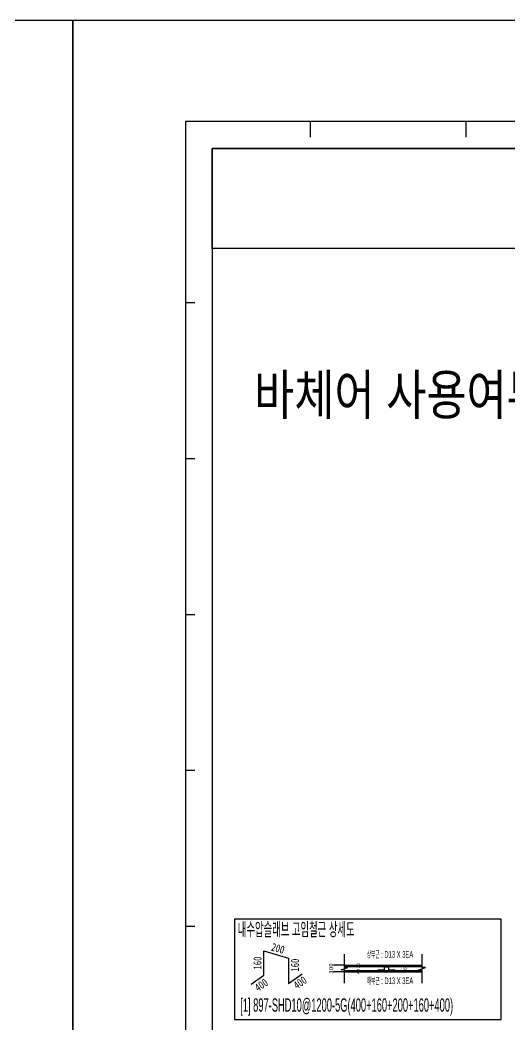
# Model space of a CAD drawing. Header units: millimetres. Extents: x 91591 to 1353697, y 75729 to 160586.
# Drawn here: x 1049219 to 1071268, y 115404 to 160586 of the extents above; entities that cross this region are included whole.
import ezdxf
from ezdxf.enums import TextEntityAlignment as Align

# ---------------------------------------------------------------- set-up
doc = ezdxf.new("R2010")
doc.units = ezdxf.units.MM
doc.layers.add('DEFPOINT', color=142, linetype='Continuous', plot=False)
for name, color, linetype in [('NX_BarShape', 7, 'Continuous'), ('NX_BARTXT', 7, 'Continuous'), ('NX_DIMS', 7, 'Continuous'), ('NX_FORM', 7, 'Continuous'), ('NX_TXT(T)', 7, 'Continuous'), ('WALL-1', 2, 'Continuous')]:
    doc.layers.add(name, color=color, linetype=linetype)
doc.styles.add('BarSetTxt', font='Arial.ttf', dxfattribs={"width": 0.4, "height": 353.85})
doc.styles.add('EST', font='')
doc.styles.get('EST').set_extended_font_data('HYHeadLine-Medium')
doc.dimstyles.new('RS2DShopDimension', dxfattribs={"dimscale": 6, "dimtxt": 40, "dimasz": 0.08, "dimexe": 0.18, "dimexo": 0.0625, "dimgap": 3, "dimtad": 2, "dimdec": 0, "dimzin": 0, "dimdsep": 46, "dimtxsty": 'Standard', "dimblk": 'RS2DShopDimBlock', "dimcen": 0.09, "dimclrd": 6, "dimclre": 6, "dimclrt": 4, "dimadec": 0, "dimazin": 0, "dimtfac": 1, "dimtdec": 0, "dimtix": 1, "dimtofl": 0, "dimtmove": 0, "dimatfit": 3, "dimfxl": 1, "dimtolj": 1, "dimtzin": 0, "dimarcsym": 0})

# ---------------------------------------------------------------- blocks, each defined once
blk = doc.blocks.new('zw$9A02')
at = {"color": 7}
for p, q in [((8017, -3425), (8017, -3951)), ((13275, -3425), (13275, -3951)), ((3810, -9525), (4126, -9525)), ((3810, -14783), (4126, -14783)), ((3810, -20041), (4126, -20041)), ((3810, -25299), (4126, -25299)), ((3810, -30557), (4126, -30557))]:
    blk.add_line(p, q, dxfattribs=at)
blk.add_lwpolyline([(0, -63643), (0, 0), (90000, 0), (90000, -63643)], close=True)
at = {"color": 4}
blk.add_lwpolyline([(3810, -61579), (85731, -61579), (85731, -3425), (3810, -3425)], close=True, dxfattribs=at)
at = {"layer": 'DEFPOINT', "color": 150}
blk.add_lwpolyline([(4710, -56999), (84831, -56999), (84831, -4325), (4710, -4325)], close=True, dxfattribs=at)
blk = doc.blocks.new('RS2DShopDimBlock')
at = {"layer": 'NX_DIMS', "color": 1}
for p, q in [((-30, 0), (30, 0)), ((0, -30), (0, 30))]:
    blk.add_line(p, q, dxfattribs=at)
for radius in [15, 10]:
    blk.add_circle((0, 0), radius, dxfattribs=at)
blk = doc.blocks.new('*D10')
at = {"layer": 'Defpoints', "color": 0}
for p in [(385805, 400903), (386305, 400903), (386305, 400603)]:
    blk.add_point(p, dxfattribs=at)
at = {"layer": 'NX_DIMS', "color": 6, "lineweight": -2}
for p, q in [((386305, 400903), (385804, 400903)), ((385805, 400904), (385805, 400904)), ((386305, 400603), (385804, 400603)), ((385805, 400603), (385805, 400603))]:
    blk.add_line(p, q, dxfattribs=at)
at = {"layer": 'NX_DIMS', "color": 6, "lineweight": -2, "xscale": 0.08, "yscale": 0.08, "zscale": 0.08}
for p, rotation in [((385805, 400903), 270), ((385805, 400603), 90)]:
    blk.add_blockref('RS2DShopDimBlock', p, dxfattribs=dict(at, rotation=rotation))
at = {"layer": 'NX_DIMS', "color": 4, "insert": (385699, 400753), "char_height": 200, "attachment_point": 5, "rotation": 90}
blk.add_mtext('\\A1;300', dxfattribs=at)
blk = doc.blocks.new('*D11')
at = {"layer": 'Defpoints', "color": 0}
for p in [(387005, 400903), (387005, 400903), (387005, 400873)]:
    blk.add_point(p, dxfattribs=at)
at = {"layer": 'NX_DIMS', "color": 6, "lineweight": -2}
for p, q in [((387005, 400903), (387004, 400903)), ((387005, 400873), (387004, 400873)), ((387005, 400904), (387005, 400904)), ((387005, 400873), (387005, 400873))]:
    blk.add_line(p, q, dxfattribs=at)
at = {"layer": 'NX_DIMS', "color": 6, "lineweight": -2, "xscale": 0.08, "yscale": 0.08, "zscale": 0.08}
for p, rotation in [((387005, 400903), 270), ((387005, 400873), 90)]:
    blk.add_blockref('RS2DShopDimBlock', p, dxfattribs=dict(at, rotation=rotation))
at = {"layer": 'NX_DIMS', "color": 4, "insert": (386925, 400888), "char_height": 150, "attachment_point": 5, "rotation": 90}
blk.add_mtext('\\A1;30', dxfattribs=at)
blk = doc.blocks.new('*D12')
at = {"layer": 'Defpoints', "color": 0}
for p in [(387005, 400646), (387005, 400646), (387005, 400603)]:
    blk.add_point(p, dxfattribs=at)
at = {"layer": 'NX_DIMS', "color": 6, "lineweight": -2}
for p, q in [((387005, 400646), (387004, 400646)), ((387005, 400603), (387004, 400603)), ((387005, 400647), (387005, 400647)), ((387005, 400603), (387005, 400603))]:
    blk.add_line(p, q, dxfattribs=at)
at = {"layer": 'NX_DIMS', "color": 6, "lineweight": -2, "xscale": 0.08, "yscale": 0.08, "zscale": 0.08}
for p, rotation in [((387005, 400646), 270), ((387005, 400603), 90)]:
    blk.add_blockref('RS2DShopDimBlock', p, dxfattribs=dict(at, rotation=rotation))
at = {"layer": 'NX_DIMS', "color": 4, "insert": (386925, 400625), "char_height": 150, "attachment_point": 5, "rotation": 90}
blk.add_mtext('\\A1;43', dxfattribs=at)
blk = doc.blocks.new('*D13')
at = {"layer": 'Defpoints', "color": 0}
for p in [(389105, 400834), (389105, 400834), (389105, 400672)]:
    blk.add_point(p, dxfattribs=at)
at = {"layer": 'NX_DIMS', "color": 6, "lineweight": -2}
for p, q in [((389105, 400834), (389104, 400834)), ((389105, 400835), (389105, 400835)), ((389105, 400672), (389104, 400672)), ((389105, 400672), (389105, 400672))]:
    blk.add_line(p, q, dxfattribs=at)
at = {"layer": 'NX_DIMS', "color": 6, "lineweight": -2, "xscale": 0.08, "yscale": 0.08, "zscale": 0.08}
for p, rotation in [((389105, 400834), 270), ((389105, 400672), 90)]:
    blk.add_blockref('RS2DShopDimBlock', p, dxfattribs=dict(at, rotation=rotation))
at = {"layer": 'NX_DIMS', "color": 4, "insert": (389025, 400753), "char_height": 150, "attachment_point": 5, "rotation": 90}
blk.add_mtext('\\A1;162', dxfattribs=at)
blk = doc.blocks.new('2026-3-26-10-34-46-0-Shape6006+400+160+200+160+400')
at = {"layer": 'NX_BarShape', "color": 7}
blk.add_lwpolyline([(810.006865, 245.414424), (1130.80537, 466.772428), (1130.80537, 1072.822585), (1749.581805, 895.097839), (1749.581805, 263.130462), (2089.373108, 496.947961)], dxfattribs=at)
at = {"layer": 'NX_BarShape', "color": 7, "width": 0.8}
for s, rotation, p in [('200', 344, (1440.193588, 983.960212)), ('160', 90, (1130.80537, 769.797507))]:
    blk.add_text(s, height=200, rotation=rotation, dxfattribs=at).set_placement(p, align=Align.BOTTOM_CENTER)
for s, rotation, p in [('160', 90, (1808.845882, 717.345198)), ('400', 35, (1009.915267, 304.750377)), ('400', 35, (1978.74118, 364.241629))]:
    blk.add_text(s, height=200, rotation=rotation, dxfattribs=at).set_placement(p, align=Align.TOP_CENTER)
blk = doc.blocks.new('2026-3-26-10-34-46-0-0')
at = {"layer": 'NX_BarShape'}
blk.add_blockref('2026-3-26-10-34-46-0-Shape6006+400+160+200+160+400', (0, 0), dxfattribs=at)
blk = doc.blocks.new('zw$AD0B')
at = {"color": 2}
for centre in [(-1610, -562.5), (-1610, -763.5)]:
    blk.add_circle(centre, 6.5, dxfattribs=at)
at = {"layer": 'NX_FORM', "color": 7}
for p, q in [((-3500, -500), (0, -500)), ((-3500, -800), (0, -800))]:
    blk.add_line(p, q, dxfattribs=at)
at = {"layer": 'NX_FORM', "color": 2}
for p, q in [((-3500, -530), (0, -530)), ((-3500, -543), (0, -543)), ((-3500, -556), (0, -556)), ((-3500, -731), (0, -731)), ((-3500, -744), (0, -744)), ((-3500, -757), (0, -757))]:
    blk.add_line(p, q, dxfattribs=at)
at = {"layer": 'NX_FORM', "color": 1}
for points in [[(-3500, -1300), (-3500, -700), (-3650, -700), (-3350, -600), (-3500, -600), (-3500, 0)], [(0, -1300), (0, -700), (-150, -700), (150, -600), (0, -600), (0, 0)]]:
    blk.add_lwpolyline(points, dxfattribs=at)
at = {"layer": 'NX_FORM', "color": 6}
for points in [[(-2000, -731), (-1700, -731), (-1700, -579), (-1520, -579), (-1520, -731), (-1220, -731), (-1220, -721), (-1510, -721), (-1510, -569), (-1710, -569), (-1710, -721), (-2000, -721)], [(-1660, -800), (-1660, -770), (-1560, -770), (-1560, -800)]]:
    blk.add_lwpolyline(points, close=True, dxfattribs=at)
at = {"layer": 'NX_TXT(T)', "color": 2, "style": 'BarSetTxt', "width": 0.5}
blk.add_text('상부근 : D13 X 3EA', height=300, dxfattribs=at).set_placement((-2500, -250), align=Align.BOTTOM_LEFT)
blk.add_text('하부근 : D13 X 3EA', height=300, dxfattribs=at).set_placement((-2500, -1050), align=Align.TOP_LEFT)
at = {"layer": 'NX_DIMS'}
for p1, p2, distance, override, picture, middle in [((-3500, -800), (-3500, -500), 500, {"dimscale": 1, "dimtxt": 200}, '*D10', (-4105.2, -650)), ((-2800, -530), (-2800, -500), 0, {"dimscale": 1, "dimtxt": 150}, '*D11', (-2879.6, -515)), ((-2800, -800), (-2800, -757), 0, {"dimscale": 1, "dimtxt": 150}, '*D12', (-2879.6, -778.5)), ((-700, -731), (-700, -569), 0, {"dimscale": 1, "dimtxt": 150}, '*D13', (-779.6, -650))]:
    dim = blk.add_aligned_dim(p1=p1, p2=p2, distance=distance, dimstyle='RS2DShopDimension', override=override, dxfattribs=at)
    dim.commit()
    dim.dimension.update_dxf_attribs({"geometry": picture, "text_midpoint": middle, "insert": (-389804.6, -401403.5)})

msp = doc.modelspace()

# ---------------------------------------------------------------- linework, layer by layer
at = {"layer": 'NX_FORM', "color": 7}
msp.add_lwpolyline([(1058871.4, 115654.3), (1070871.4, 115654.3), (1070871.4, 120154.3), (1058871.4, 120154.3)], close=True, dxfattribs=at)
at = {"layer": 'WALL-1', "color": 7, "linetype": 'Continuous'}
msp.add_lwpolyline([(1057871.4, 154819.4), (1102871.8, 154819.4), (1102871.8, 150319.6), (1057871.4, 150319.6)], close=True, dxfattribs=at)

# ---------------------------------------------------------------- block references
at = {"xscale": 1.333333333333333, "yscale": 1.333333333333333, "zscale": 1.333333333333333}
for p in [(931590.8, 160586.4), (1051590.8, 160586.4)]:
    msp.add_blockref('zw$9A02', p, dxfattribs=at)
msp.add_blockref('zw$AD0B', (1067322.9, 118587.2))
at = {"layer": 'NX_BarShape', "xscale": 1.799100449775112, "yscale": 1.799100449775112, "zscale": 1.799100449775112}
msp.add_blockref('2026-3-26-10-34-46-0-0', (1058158, 116799.8), dxfattribs=at)

# ---------------------------------------------------------------- texts
at = {"layer": 'DEFPOINT', "style": 'EST', "width": 0.8}
msp.add_text('바체어 사용여부 확인필요!!!', height=1800, dxfattribs=at).set_placement((1071003.1, 143743.9, 0), align=Align.MIDDLE_CENTER)
at = {"layer": 'NX_BARTXT', "color": 6, "style": 'BarSetTxt', "width": 0.5}
msp.add_text('[1] 897-SHD10@1200-5G(400+160+200+160+400)', height=600, dxfattribs=at).set_placement((1059128.4, 115818), align=Align.BOTTOM_LEFT)
at = {"layer": 'NX_TXT(T)', "color": 2, "style": 'BarSetTxt', "width": 0.5}
msp.add_text('내수압슬래브 고임철근 상세도', height=600, dxfattribs=at).set_placement((1059021.4, 120004.3), align=Align.TOP_LEFT)

doc.saveas('drawing.dxf')
